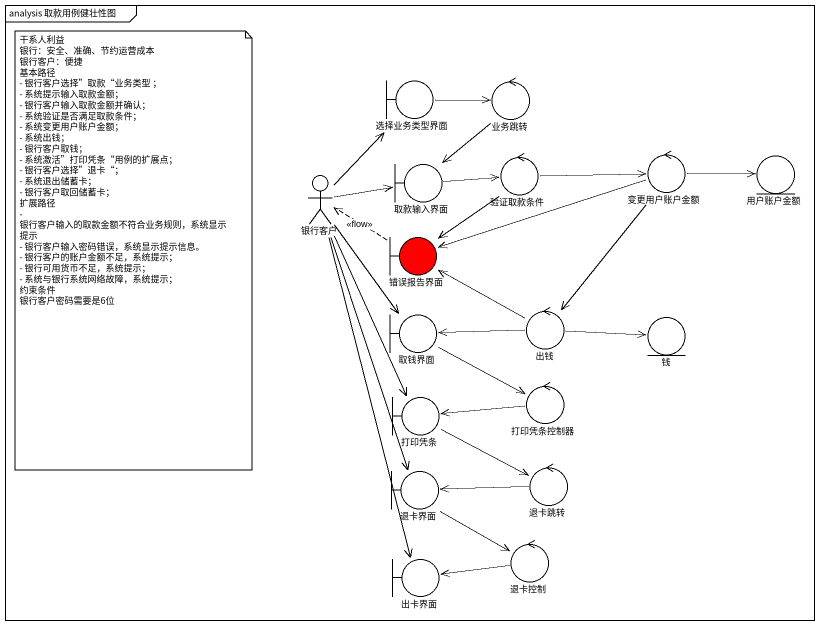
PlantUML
@startuml
mainframe analysis 取款用例健壮性图
boundary 选择业务类型界面
control 业务跳转
control 变更用户账户金额
actor 银行客户
boundary 取款输入界面
control 验证取款条件
entity 用户账户金额
boundary 错误报告界面 #FF0000
boundary 取钱界面
control 出钱
entity 钱
control 打印凭条控制器
boundary 打印凭条
boundary 退卡界面
control 退卡跳转
boundary 出卡界面
control 退卡控制
选择业务类型界面 -right-> 业务跳转
业务跳转 --> 取款输入界面
变更用户账户金额 -right-> 用户账户金额
变更用户账户金额 -left-> 错误报告界面
变更用户账户金额 --> 出钱
银行客户 -up-> 选择业务类型界面
银行客户 -right-> 取款输入界面
银行客户 --> 取钱界面
银行客户 --> 打印凭条
银行客户 --> 退卡界面
银行客户 --> 出卡界面
取款输入界面 -right-> 验证取款条件
验证取款条件 -right-> 变更用户账户金额
验证取款条件 --> 错误报告界面
错误报告界面 .left.> 银行客户 : <<flow>>
取钱界面 -right-> 打印凭条控制器
出钱 -left-> 错误报告界面
出钱 -left-> 取钱界面
出钱 -right-> 钱
打印凭条控制器 -left-> 打印凭条
打印凭条 -right-> 退卡跳转
退卡界面 --> 退卡控制
退卡跳转 -left-> 退卡界面
退卡控制 -left-> 出卡界面
note as N1
  干系人利益
  银行：安全、准确、节约运营成本
  银行客户：便捷
  基本路径
  - 银行客户选择”取款“业务类型 ；
  - 系统提示输入取款金额；
  - 银行客户输入取款金额并确认；
  - 系统验证是否满足取款条件；
  - 系统变更用户账户金额；
  - 系统出钱；
  - 银行客户取钱；
  - 系统激活”打印凭条“用例的扩展点；
  - 银行客户选择”退卡“；
  - 系统退出储蓄卡；
  - 银行客户取回储蓄卡；
  扩展路径
  - 银行客户输入的取款金额不符合业务规则，系统显示提示
  - 银行客户输入密码错误，系统显示提示信息。
  - 银行客户的账户金额不足，系统提示；
  - 银行可用货币不足，系统提示；
  - 系统与银行系统网络故障，系统提示；
  约束条件
  银行客户密码需要是6位
end note
@enduml
